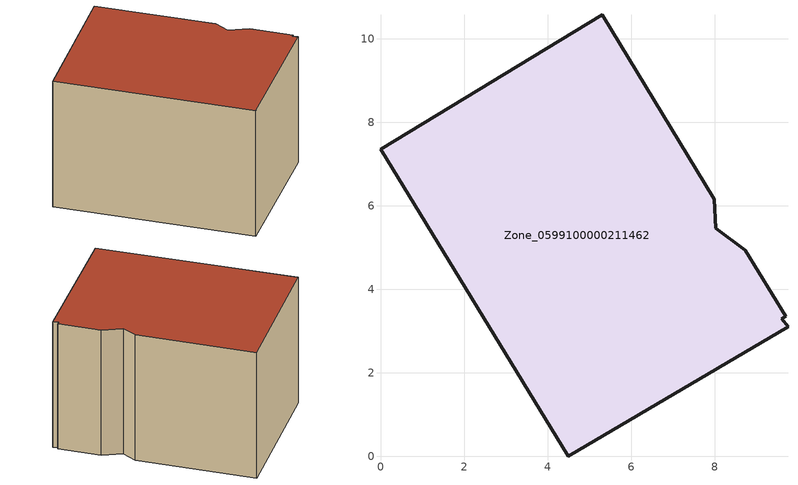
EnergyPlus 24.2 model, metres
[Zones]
Zone_0599100000211462
 floor ground (C_G): 9.76,3.1 4.49,0 0,7.36 5.31,10.58 8,6.16 8.02,5.47 8.74,4.94 9.7,3.35 9.61,3.3 z0
 wall outside (C_F): 5.31,10.58 0,7.36 4.49,0 9.76,3.1 9.61,3.3 9.7,3.35 8.74,4.94 8.02,5.47 8,6.16 5.31,10.58 z0:5.98
 roof outside (C_R): 4.49,0 9.76,3.1 9.61,3.3 9.7,3.35 8.74,4.94 8.02,5.47 8,6.16 5.31,10.58 0,7.36 z5.98
[BUILDING]
Pand.0599100000211462: North Axis=0; Terrain=City; Loads Convergence Tolerance Value=0.04; Temperature Convergence Tolerance Value=0.4; Solar Distribution=FullExterior; Maximum Number of Warmup Days=25; Minimum Number of Warmup Days=1
[Site:Location]
Rotterdam.The.Hague.AP_ZH_NLD Design_Conditions: Latitude=51.96; Longitude=4.45; Time Zone=1; Elevation=-4.5
[SITE:GROUNDTEMPERATURE:BUILDINGSURFACE]
18, 18, 18, 18, 18, 18, 18, 18, 18, 18, 18, 18
[MATERIAL] Thermal Absorptance=0.9; Solar Absorptance=0.7; Visible Absorptance=0.7
Name | Roughness | Thickness | Conductivity | Density | Specific Heat
G.TC.1946 | MediumSmooth | 0.15 | 1 | 540 | 1210
F.TC.1946 | Rough | 0.3 | 0.857143 | 1920 | 840
R.TC.1946 | MediumRough | 0.2 | 0.909091 | 1500 | 1000
[CONSTRUCTION]
C_G: G.TC.1946
C_F: F.TC.1946
C_R: R.TC.1946
[ZONE]
Zone_0599100000211462: Type=1; Multiplier=1; Ceiling Height=Autocalculate; Volume=Autocalculate; Floor Area=autocalculate; Part of Total Floor Area=Yes
[ZONEINFILTRATION:DESIGNFLOWRATE]
Infil_Zone_0599100000211462: Zone or ZoneList or Space or SpaceList=Zone_0599100000211462; Schedule=AlwaysOn; Design Flow Rate Calculation Method=Flow/Area; Flow Rate per Floor Area=0.003; Constant Term Coefficient=1; Temperature Term Coefficient=0; Velocity Term Coefficient=0; Velocity Squared Term Coefficient=0
[HVACTEMPLATE:ZONE:IDEALLOADSAIRSYSTEM]
Zone_0599100000211462: Maximum Heating Supply Air Temperature=50; Minimum Cooling Supply Air Temperature=13; Maximum Heating Supply Air Humidity Ratio=0.0156; Minimum Cooling Supply Air Humidity Ratio=0.0077; Heating Limit=NoLimit; Cooling Limit=NoLimit; Dehumidification Control Type=ConstantSensibleHeatRatio; Cooling Sensible Heat Ratio=0.7; Dehumidification Setpoint=60; Humidification Control Type=None; Humidification Setpoint=30; Outdoor Air Method=None; Outdoor Air Flow Rate per Person=0.00944; Outdoor Air Flow Rate per Zone Floor Area=0; Outdoor Air Flow Rate per Zone=0; Demand Controlled Ventilation Type=None; Outdoor Air Economizer Type=NoEconomizer; Heat Recovery Type=None; Sensible Heat Recovery Effectiveness=0.7; Latent Heat Recovery Effectiveness=0.65
[ZONECONTROL:THERMOSTAT]
ThermostatControl_Zone_0599100000211462: Zone or ZoneList=Zone_0599100000211462; Control Type Schedule=DualSetpointControlType; Control 1=Thermostat_Zone_0599100000211462; Temperature Difference Between Cutout And Setpoint=0
[THERMOSTATSETPOINT:DUALSETPOINT]
Thermostat_Zone_0599100000211462: Heating Setpoint Temperature Schedule=HeatingSetpoint_Zone_0599100000211462; Cooling Setpoint Temperature Schedule=CoolingSetpoint_Zone_0599100000211462
[SCHEDULE:COMPACT]
HeatingSetpoint_Zone_0599100000211462: Through: 12/31, For: AllDays, Until: 24:00, 21
CoolingSetpoint_Zone_0599100000211462: Through: 12/31, For: AllDays, Until: 24:00, 24
DualSetpointControlType: Through: 12/31, For: AllDays, Until: 24:00, 4
AlwaysOn: Through: 12/31, For: AllDays, Until: 24:00, 1
